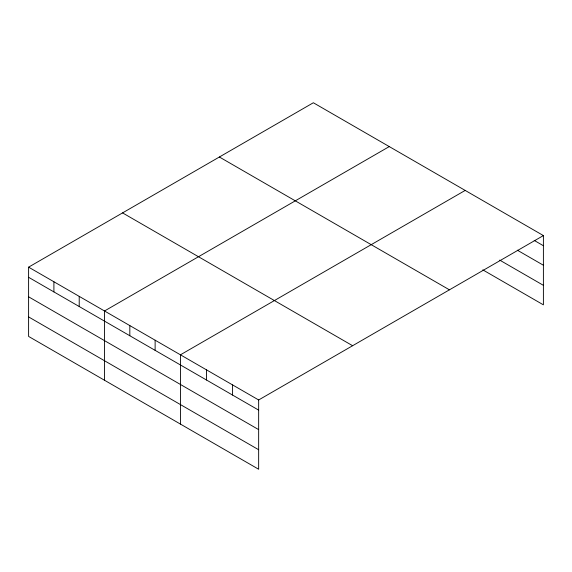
<?xml version="1.0" encoding="UTF-8"?>
<svg xmlns="http://www.w3.org/2000/svg" width="572" height="572" viewBox="0 0 572 572"><rect width="100%" height="100%" fill="white"/><g stroke="black" fill="none" stroke-linecap="round" stroke-linejoin="round"><path stroke-width="0.86" d="M28.6 267.153L258.651 399.971L258.651 469.247L28.6 336.422L28.6 267.153L313.349 102.753L543.4 235.578L543.4 304.847L482.818 269.87M389.26 146.589L104.519 310.982L104.519 380.258M465.179 190.419L180.437 354.812L180.437 424.088M258.651 399.971L543.4 235.578M534.198 240.412L543.4 245.724M517.324 250.186L543.4 265.236M499.692 260.103L543.4 285.335M219.376 157.007L449.435 289.825M122.565 212.898L352.624 345.724M28.6 277.298L258.651 410.124M28.6 296.811L258.651 429.629M28.6 316.917L258.651 449.735M232.582 384.92L232.582 395.066M206.506 369.869L206.506 380.015M155.126 340.204L155.126 350.35M129.823 325.59L129.823 335.743M79.215 296.375L79.215 306.52M53.904 281.76L53.904 291.913"/></g></svg>
